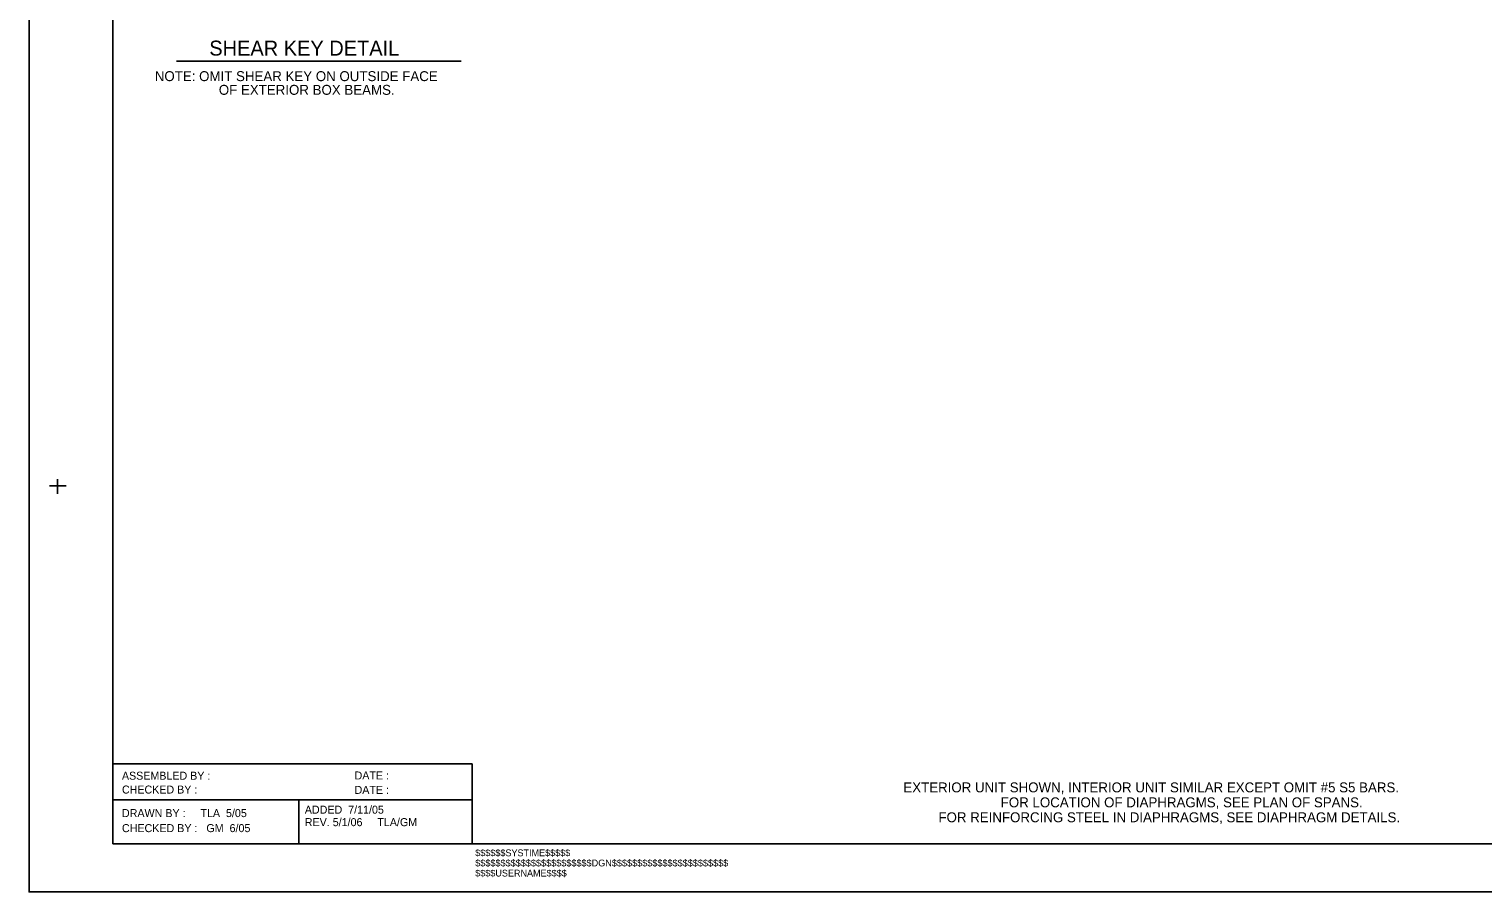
# Model space of a CAD drawing. Extents: x 1269527 to 1269560, y 874064.1 to 874087.7.
# Drawn here: x 1269526.97 to 1269545.25, y 874064.11 to 874074.96 of the extents above; entities that cross this region are included whole.
import ezdxf

# ---------------------------------------------------------------- set-up
doc = ezdxf.new("R2010")
doc.units = 0
for name, color, linetype in [('Plan Sheet', 7, 'Continuous'), ('Plan Sheet CELL', 7, 'Continuous'), ('Plot Label CELL', 7, 'Continuous'), ('Plot Shape CELL', 7, 'Continuous'), ('Subtitle Text', 7, 'Continuous'), ('Text', 7, 'Continuous')]:
    doc.layers.add(name, color=color, linetype=linetype)

msp = doc.modelspace()

# ---------------------------------------------------------------- linework, layer by layer
at = {"layer": 'Plan Sheet'}
for p, q in [((1269528.023, 874065.72), (1269532.54, 874065.72)), ((1269532.54, 874064.715), (1269532.54, 874065.72)), ((1269532.54, 874065.267), (1269528.023, 874065.267)), ((1269530.361, 874064.715), (1269530.361, 874065.267)), ((1269528.023, 874064.715), (1269532.54, 874064.715))]:
    msp.add_line(p, q, dxfattribs=at)
at = {"layer": 'Plan Sheet CELL'}
for p, q in [((1269528.023, 874064.715), (1269528.023, 874085.715)), ((1269527.225, 874069.215), (1269527.435, 874069.215)), ((1269527.327, 874069.116), (1269527.327, 874069.298)), ((1269528.023, 874064.715), (1269560.024, 874064.715)), ((1269526.969, 874064.109), (1269526.969, 874064.109))]:
    msp.add_line(p, q, dxfattribs=at)
at = {"layer": 'Plot Shape CELL'}
msp.add_lwpolyline([(1269526.969, 874086.109), (1269560.033, 874086.109), (1269560.033, 874064.109), (1269526.969, 874064.109)], close=True, dxfattribs=at)
at = {"layer": 'Subtitle Text'}
msp.add_line((1269532.402, 874074.553), (1269528.824, 874074.553), dxfattribs=at)

# ---------------------------------------------------------------- texts
at = {"layer": 'Plan Sheet'}
for s, height, p in [('ASSEMBLED BY :', 0.10039, (1269528.137, 874065.52)), ('DATE :', 0.1004, (1269531.062, 874065.523)), ('CHECKED BY :', 0.10039, (1269528.137, 874065.346)), ('DATE :', 0.1004, (1269531.062, 874065.342)), ('DRAWN BY :     TLA  5/05', 0.10062, (1269528.137, 874065.05)), ('ADDED  7/11/05', 0.10059, (1269530.436, 874065.093)), ('CHECKED BY :   GM  6/05', 0.10062, (1269528.137, 874064.861)), ('REV. 5/1/06     TLA/GM', 0.10059, (1269530.436, 874064.936))]:
    msp.add_text(s, height=height, dxfattribs=at).set_placement(p)
at = {"layer": 'Plot Label CELL'}
for s, height, p in [('$$$$$$SYSTIME$$$$$', 0.08504, (1269532.579, 874064.558)), ('$$$$$$$$$$$$$$$$$$$$$$$DGN$$$$$$$$$$$$$$$$$$$$$$$', 0.08556, (1269532.579, 874064.43)), ('$$$$USERNAME$$$$', 0.08504, (1269532.579, 874064.303))]:
    msp.add_text(s, height=height, dxfattribs=at).set_placement(p)
at = {"layer": 'Subtitle Text'}
msp.add_text('SHEAR KEY DETAIL', height=0.18802, dxfattribs=at).set_placement((1269529.235, 874074.624))
at = {"layer": 'Text'}
for s, p in [('NOTE: OMIT SHEAR KEY ON OUTSIDE FACE', (1269528.55, 874074.303)), ('OF EXTERIOR BOX BEAMS.', (1269529.355, 874074.131)), ('EXTERIOR UNIT SHOWN, INTERIOR UNIT SIMILAR EXCEPT OMIT #5 S5 BARS.', (1269537.962, 874065.361)), ('FOR LOCATION OF DIAPHRAGMS, SEE PLAN OF SPANS.', (1269539.186, 874065.173)), ('FOR REINFORCING STEEL IN DIAPHRAGMS, SEE DIAPHRAGM DETAILS.', (1269538.403, 874064.985))]:
    msp.add_text(s, height=0.125, dxfattribs=at).set_placement(p)

doc.saveas('drawing.dxf')
